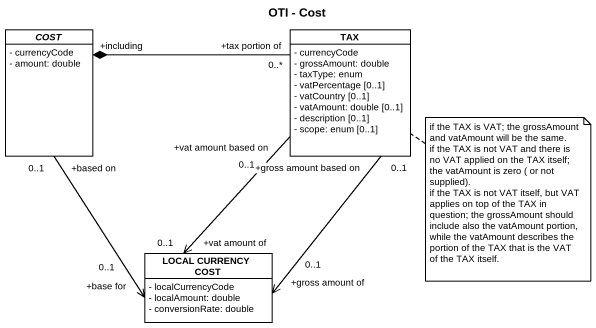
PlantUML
@startuml
title OTI - Cost
hide circle
hide empty members
skinparam classAttributeIconSize 0
abstract class COST {
  - currencyCode
  - amount: double
}
class TAX {
  - currencyCode
  - grossAmount: double
  - taxType: enum
  - vatPercentage [0..1]
  - vatCountry [0..1]
  - vatAmount: double [0..1]
  - description [0..1]
  - scope: enum [0..1]
}
class "LOCAL CURRENCY COST" as LOCAL_CURRENCY_COST {
  - localCurrencyCode
  - localAmount: double
  - conversionRate: double
}
COST "+based on\n0..1" --> "+base for\n0..1" LOCAL_CURRENCY_COST
TAX "+tax portion of\n0..*" -left-* "+including" COST
TAX "+gross amount based on\n0..1" --> "+gross amount of\n0..1" LOCAL_CURRENCY_COST
TAX "+vat amount based on\n0..1" --> "+vat amount of\n0..1" LOCAL_CURRENCY_COST
note bottom of TAX
  if the TAX is VAT; the grossAmount and vatAmount will be the same.
  if the TAX is not VAT and there is no VAT applied on the TAX itself; the vatAmount is zero ( or not supplied).
  if the TAX is not VAT itself, but VAT applies on top of the TAX in question; the grossAmount should include also the vatAmount portion, while the vatAmount describes the portion of the TAX that is the VAT of the TAX itself.
end note
@enduml
